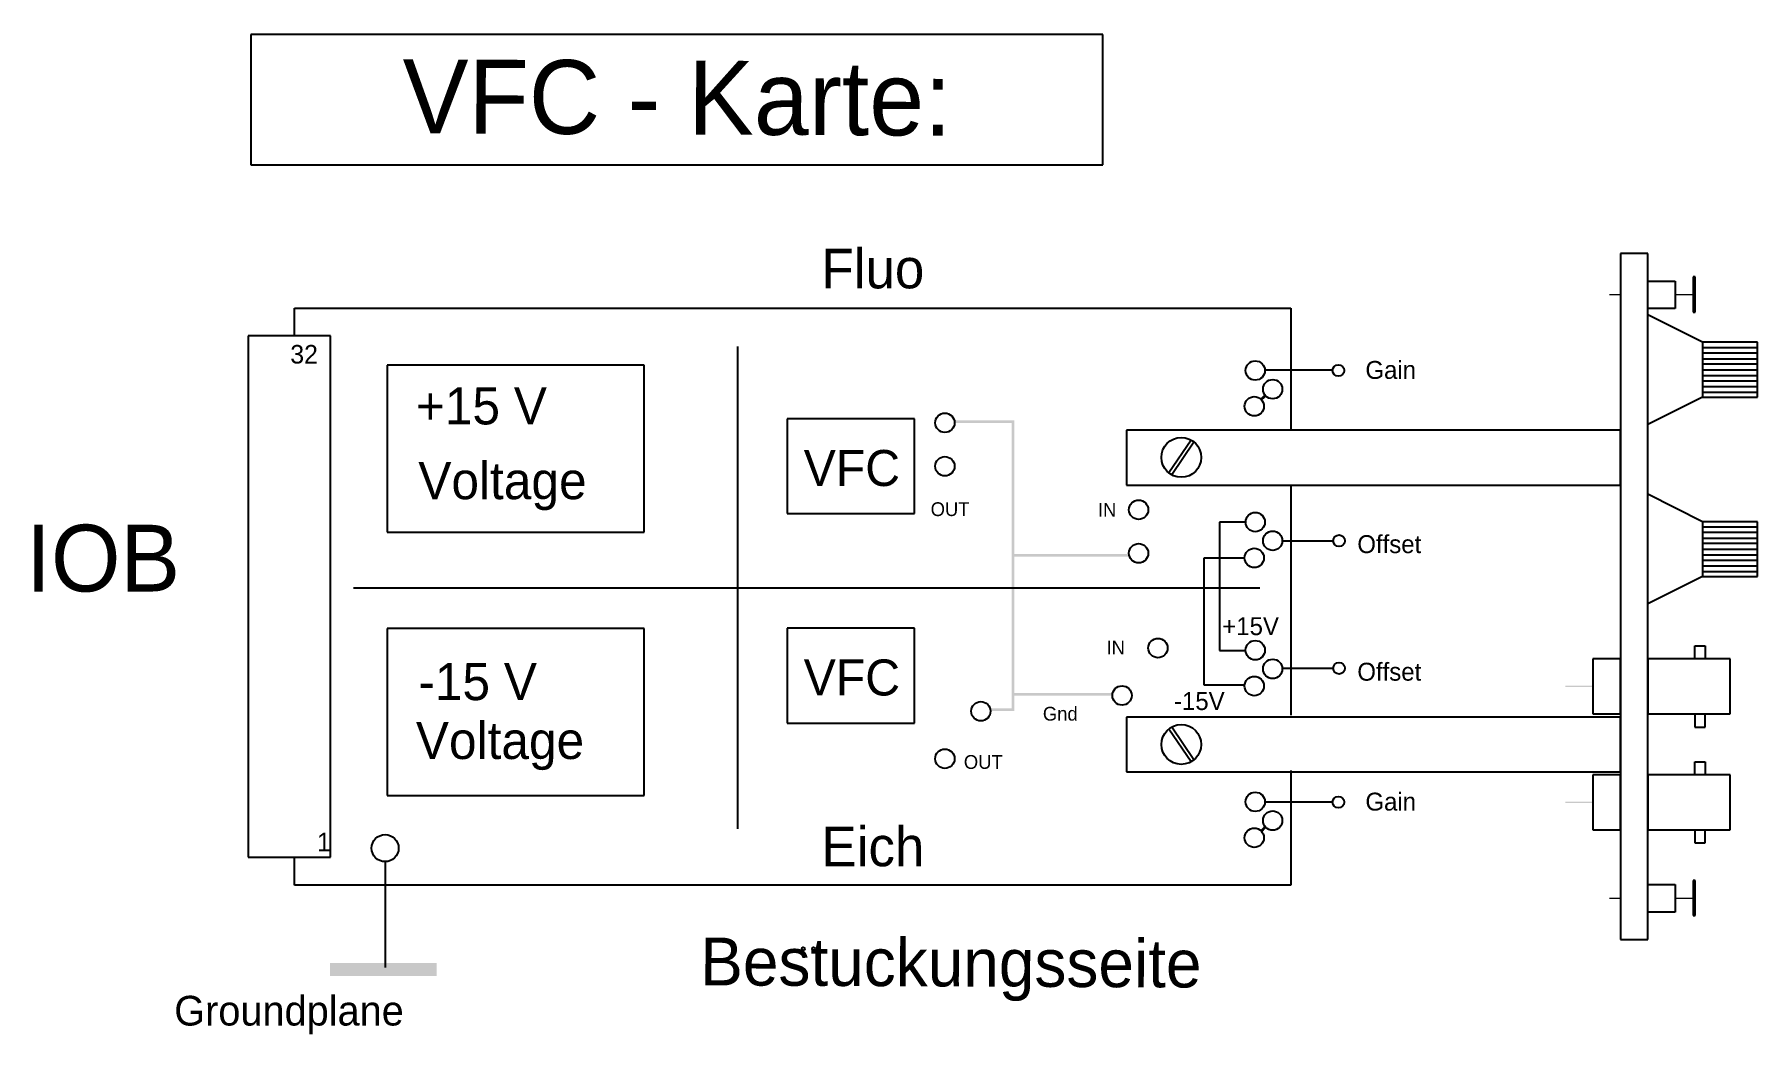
# Model space of a CAD drawing. Extents: x 0 to 12.6, y 1.1 to 8.4.
import ezdxf
from ezdxf.enums import TextEntityAlignment as Align

# ---------------------------------------------------------------- set-up
doc = ezdxf.new("R2010")
doc.units = 0
doc.linetypes.add('DASHDOT', pattern=[0])
doc.layers.get('0').update_dxf_attribs({"linetype": 'CONTINUOUS'})
doc.layers.add('FUNCTIONS', color=7, linetype='DASHDOT')

# ---------------------------------------------------------------- blocks, each defined once
blk = doc.blocks.new('RECTANG')
at = {"color": 0}
for p, q in [((1, 1), (0, 1)), ((0, 1), (0, 0)), ((1, 0), (1, 1)), ((0, 0), (1, 0))]:
    blk.add_line(p, q, dxfattribs=at)

msp = doc.modelspace()

# ---------------------------------------------------------------- linework, layer by layer
at = {"color": 0}
for p, q in [((1.937, 6.202), (1.937, 6.403)), ((1.937, 6.403), (9.198, 6.403)), ((9.198, 6.403), (9.198, 5.51)), ((12.2, 6.154), (11.8, 6.354)), ((12.2, 6.116), (12.6, 6.116)), ((12.2, 6.076), (12.6, 6.076)), ((12.2, 6.034), (12.6, 6.034)), ((9.01, 5.952), (9.506, 5.952)), ((12.2, 5.996), (12.6, 5.996)), ((12.2, 5.954), (12.6, 5.954)), ((12.2, 5.911), (12.6, 5.911)), ((12.2, 5.873), (12.6, 5.873)), ((12.2, 5.831), (12.6, 5.831)), ((12.2, 5.791), (12.6, 5.791)), ((12.2, 5.754), (11.8, 5.554)), ((8.471, 5.44), (8.308, 5.203)), ((8.491, 5.426), (8.33, 5.187)), ((9.198, 5.106), (9.198, 3.435)), ((12.2, 4.846), (11.8, 5.046)), ((8.875, 4.842), (8.678, 4.842)), ((8.678, 4.842), (8.678, 3.908)), ((12.2, 4.809), (12.6, 4.809)), ((9.135, 4.707), (9.5, 4.707)), ((12.2, 4.769), (12.6, 4.769)), ((12.2, 4.727), (12.6, 4.727)), ((12.2, 4.689), (12.6, 4.689)), ((8.861, 4.581), (8.565, 4.581)), ((8.565, 4.581), (8.565, 3.657)), ((12.2, 4.646), (12.6, 4.646)), ((12.2, 4.604), (12.6, 4.604)), ((12.2, 4.566), (12.6, 4.566)), ((12.2, 4.524), (12.6, 4.524)), ((12.2, 4.446), (11.8, 4.246)), ((12.2, 4.484), (12.6, 4.484)), ((8.678, 3.908), (8.868, 3.908)), ((12.144, 3.942), (12.219, 3.942)), ((12.144, 3.846), (12.144, 3.942)), ((12.219, 3.942), (12.219, 3.846)), ((9.135, 3.777), (9.5, 3.777)), ((8.565, 3.657), (8.861, 3.657)), ((12.144, 3.444), (12.144, 3.349)), ((12.219, 3.349), (12.219, 3.444)), ((8.471, 3.096), (8.308, 3.334)), ((8.491, 3.11), (8.33, 3.349)), ((12.144, 3.349), (12.219, 3.349)), ((9.198, 3.031), (9.198, 2.196)), ((12.144, 3.001), (12.144, 3.096)), ((12.144, 3.096), (12.219, 3.096)), ((12.219, 3.096), (12.219, 3.001)), ((9.01, 2.804), (9.506, 2.804)), ((12.144, 2.599), (12.144, 2.504)), ((12.219, 2.504), (12.219, 2.599)), ((1.937, 2.196), (1.937, 2.397)), ((12.144, 2.504), (12.219, 2.504)), ((2.598, 2.366), (2.598, 1.596)), ((9.198, 2.196), (1.937, 2.196))]:
    msp.add_line(p, q, dxfattribs=at)
for centre, radius in [((8.939, 5.948), 0.0704), ((9.545, 5.948), 0.0422), ((9.066, 5.812), 0.0704), ((8.932, 5.687), 0.0704), ((6.677, 5.567), 0.0704), ((8.4, 5.315), 0.145), ((6.677, 5.25), 0.0704), ((8.089, 4.933), 0.0704), ((8.939, 4.843), 0.0704), ((9.066, 4.707), 0.0704), ((8.089, 4.616), 0.0704), ((8.932, 4.582), 0.0704), ((9.55, 4.707), 0.0422), ((8.23, 3.925), 0.0704), ((8.939, 3.909), 0.0704), ((9.066, 3.773), 0.0704), ((9.55, 3.777), 0.0422), ((7.968, 3.579), 0.0704), ((8.932, 3.648), 0.0704), ((6.939, 3.464), 0.0704), ((8.4, 3.222), 0.145), ((6.677, 3.118), 0.0704), ((8.939, 2.804), 0.0704), ((9.545, 2.801), 0.0422), ((9.066, 2.667), 0.0704), ((2.597, 2.466), 0.0984), ((8.932, 2.542), 0.0704), ((5.645, 1.732), 0.0113), ((5.72, 1.732), 0.0113)]:
    msp.add_circle(centre, radius, dxfattribs=at)
for points in [[(11.521, 6.495), (11.521, 6.505), (11.6, 6.495), (11.6, 6.505)], [(12.001, 6.495), (12.001, 6.505), (12.127, 6.495), (12.127, 6.505)], [(8.976, 5.744), (8.989, 5.73), (9.006, 5.773), (9.02, 5.758)], [(6.745, 5.586), (6.745, 5.566), (7.183, 5.586), (7.163, 5.566)], [(7.183, 5.586), (7.163, 5.566), (7.183, 3.466), (7.163, 3.486)], [(7.173, 4.611), (7.173, 4.591), (8.017, 4.611), (8.017, 4.591)], [(11.2, 3.65), (11.2, 3.64), (11.4, 3.65), (11.4, 3.64)], [(7.173, 3.597), (7.173, 3.577), (7.898, 3.597), (7.898, 3.577)], [(7.183, 3.466), (7.163, 3.486), (7.005, 3.466), (7.005, 3.486)], [(11.2, 2.805), (11.2, 2.795), (11.4, 2.805), (11.4, 2.795)], [(8.977, 2.597), (8.992, 2.584), (9.005, 2.628), (9.02, 2.615)], [(11.521, 2.095), (11.521, 2.105), (11.6, 2.095), (11.6, 2.105)], [(12.001, 2.095), (12.001, 2.105), (12.127, 2.095), (12.127, 2.105)], [(2.196, 1.628), (2.196, 1.534), (2.972, 1.628), (2.972, 1.534)]]:
    msp.add_trace(points, dxfattribs=at)
at = {"layer": 'FUNCTIONS', "color": 0}
for p, q in [((5.168, 2.606), (5.168, 6.123)), ((2.366, 4.364), (8.973, 4.364))]:
    msp.add_line(p, q, dxfattribs=at)

# ---------------------------------------------------------------- block references
at = {"color": 0}
for p, xscale, yscale, zscale in [((1.619, 7.447), 6.209416443025328, 0.950704225352113, 6.209416443025328), ((11.6, 1.8), 0.1999999999999993, 5.000000000000001, 0.1999999999999993), ((11.8, 6.6), 0.1999999999999993, -0.2000000000000002, 0.1999999999999993), ((12.13, 6.374), 0.01492249612476115, 0.2558904830854289, 0.01492249612476115), ((1.6, 2.4), 0.6000000000000001, 3.8, 0.6000000000000001), ((12.2, 5.754), 0.3999999999999986, 0.4000000000000004, 0.3999999999999986), ((2.612, 4.77), 1.874016805001168, 1.217256811899434, 1.874016805001168), ((5.527, 4.905), 0.9277205820283339, 0.6916748987241634, 0.9277205820283339), ((8, 5.113), 3.600000000000001, 0.3999999999999995, 3.600000000000001), ((12.2, 4.446), 0.3999999999999986, 0.4000000000000004, 0.3999999999999986), ((2.612, 2.85), 1.874016805001168, 1.217256811899434, 1.874016805001168), ((5.527, 3.377), 0.9277205820283339, 0.6916748987241634, 0.9277205820283339), ((11.4, 3.445), 0.2000000000000011, 0.3999999999999999, 0.2000000000000011), ((11.8, 3.445), 0.5999999999999996, 0.3999999999999999, 0.5999999999999996), ((8, 3.022), 3.600000000000001, 0.3999999999999995, 3.600000000000001), ((11.4, 2.6), 0.2000000000000011, 0.3999999999999999, 0.2000000000000011), ((11.8, 2.6), 0.5999999999999996, 0.3999999999999999, 0.5999999999999996), ((11.8, 2.2), 0.1999999999999993, -0.2000000000000002, 0.1999999999999993), ((12.13, 1.974), 0.01492249612476115, 0.2558904830854289, 0.01492249612476115)]:
    msp.add_blockref('RECTANG', p, dxfattribs=dict(at, xscale=xscale, yscale=yscale, zscale=zscale))

# ---------------------------------------------------------------- texts
for s, height, p in [('VFC - Karte:', 0.53873, (4.724, 7.669)), ('Bestuckungsseite', 0.34859, (6.72, 1.458))]:
    msp.add_text(s, height=height, rotation=359.7465, dxfattribs=at).set_placement(p, align=Align.CENTER)
for s, p in [('Fluo', (6.152, 6.547)), ('Eich', (6.152, 2.334))]:
    msp.add_text(s, height=0.2882, dxfattribs=at).set_placement(p, align=Align.CENTER)
for s, height, p in [('32', 0.1353, (1.906, 5.999)), ('Gain', 0.1306, (9.742, 5.887)), ('+15 V', 0.2705, (2.821, 5.555)), ('Voltage', 0.2705, (2.839, 5.01)), ('VFC', 0.2625, (5.648, 5.106)), ('OUT', 0.1005, (6.573, 4.887)), ('IN', 0.1005, (7.792, 4.882)), ('IOB', 0.4869, (-0.019, 4.337)), ('Offset', 0.1306, (9.683, 4.617)), ('+15V', 0.1306, (8.699, 4.019)), ('IN', 0.1005, (7.855, 3.878)), ('-15 V', 0.2705, (2.839, 3.545)), ('VFC', 0.2625, (5.648, 3.579)), ('Offset', 0.1306, (9.683, 3.687)), ('-15V', 0.1306, (8.347, 3.473)), ('Voltage', 0.2705, (2.821, 3.116)), ('Gnd', 0.1005, (7.391, 3.396)), ('OUT', 0.1005, (6.815, 3.044)), ('Gain', 0.1306, (9.742, 2.74)), ('1', 0.135, (2.101, 2.444)), ('Groundplane', 0.2164, (1.06, 1.173))]:
    msp.add_text(s, height=height, dxfattribs=at).set_placement(p)

doc.saveas('drawing.dxf')
